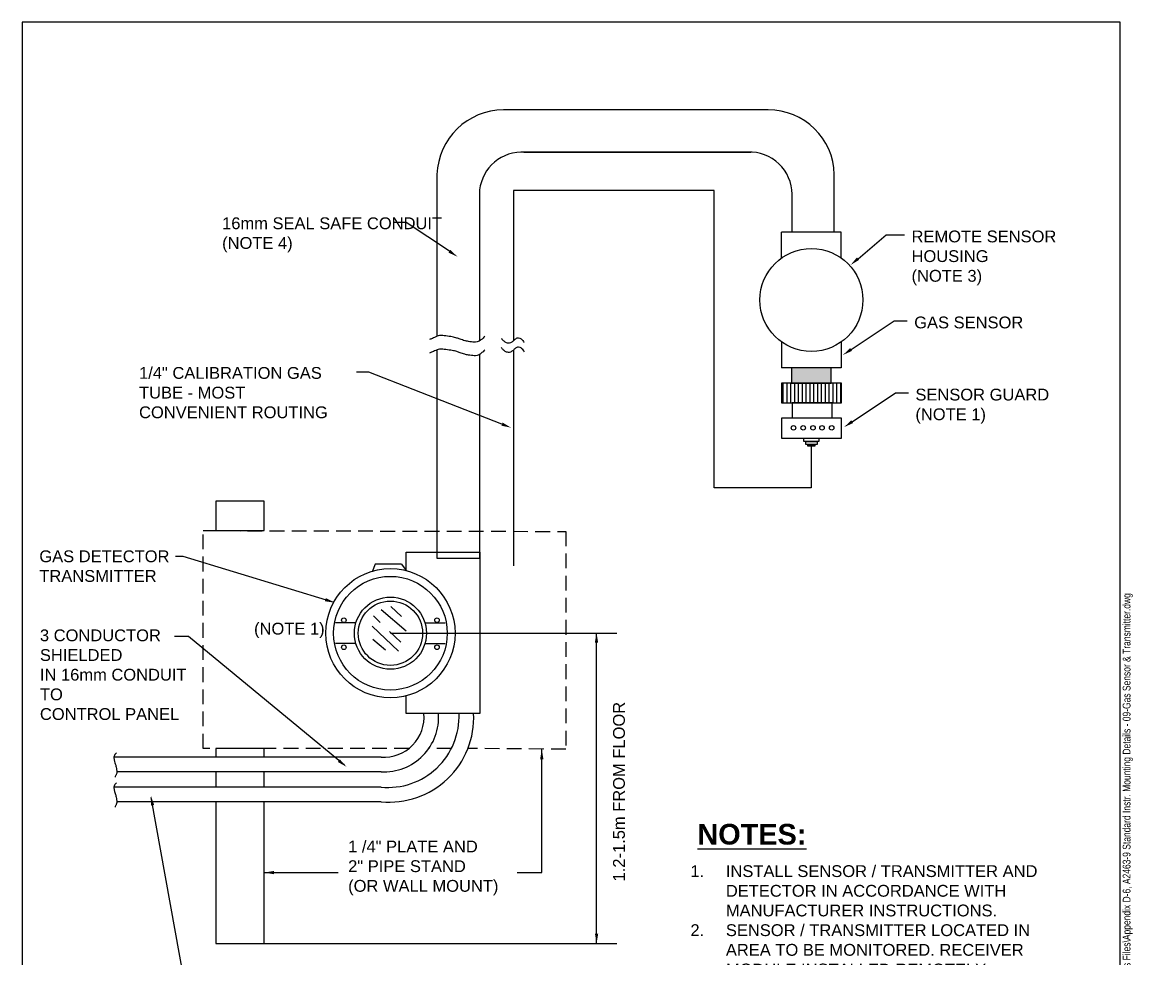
# Model space of a CAD drawing. Header units: millimetres. Extents: x 20 to 208, y 10 to 269.
# Drawn here: x 20 to 208.1, y 110.3 to 269 of the extents above; entities that cross this region are included whole.
import ezdxf

# ---------------------------------------------------------------- set-up
doc = ezdxf.new("R2010")
doc.units = ezdxf.units.MM
doc.header["$MEASUREMENT"] = 0
doc.linetypes.add('HIDDEN', pattern=[0.375, 0.25, -0.125])
for name, color, linetype in [('BBATXT', 7, 'CONTINUOUS'), ('C-B-TITLE', 7, 'CONTINUOUS'), ('G-ANNO-SYMB', 5, 'CONTINUOUS'), ('N-INST', 4, 'CONTINUOUS'), ('N-MISC', 8, 'CONTINUOUS')]:
    doc.layers.add(name, color=color, linetype=linetype)
doc.layers.add('N-ANNO-TEXT', color=2, linetype='CONTINUOUS', lineweight=25)
doc.styles.add('_CGS_2-5_NOTES', font='arial.ttf', dxfattribs={"height": 2.5})
doc.styles.add('_CGS_3-5_SUBHEADING', font='arialbd.ttf', dxfattribs={"height": 3.5})
doc.styles.add('FILENAME', font='ARIALN.TTF', dxfattribs={"width": 0.95, "height": 2.5})

# ---------------------------------------------------------------- blocks, each defined once
blk = doc.blocks.new('FILE NAME')
at = {"layer": 'C-B-TITLE', "insert": (360.99, 526.17), "char_height": 2.5, "attachment_point": 1, "style": 'FILENAME'}
blk.add_mtext('P:\\\\60318223\\\\500-Deliverables\\\\508-GIS-FIA-STD-CAD Final (Closeout) Issuance\\\\3 - SCIS Design Standards\\\\SCIS Design Standard Manual and Appendices Files\\\\Appendix D-6, A2463-9 Standard Instr. Mounting Details - 09-Gas Sensor & Transmitter.dwg', dxfattribs=at)

msp = doc.modelspace()

# ---------------------------------------------------------------- hatches: boundary and pattern name
at = {"layer": 'N-INST', "lineweight": -2}
h = msp.add_hatch(dxfattribs=at)
h.set_pattern_fill('LINE', color=256, scale=5.195923, style=0)
h.set_pattern_definition([(90, (-6.97496, 128.1193), (-0.6494904, 8e-17), [])])
h.paths.add_polyline_path([(148.63, 207.88), (148.63, 204.51), (158.76, 204.51), (158.76, 207.88)])
msp.add_hatch(color=256, dxfattribs=at).paths.add_polyline_path([(154.23, 197.21), (154.23, 197.49), (153.08, 197.49), (153.08, 197.21)])
at = {"layer": 'N-MISC', "lineweight": -2}
msp.add_hatch(color=256, dxfattribs=at).paths.add_polyline_path([(150.3, 210.43), (150.3, 207.88), (157.05, 207.88), (157.05, 210.43)])

# ---------------------------------------------------------------- linework, layer by layer
at = {"layer": 'G-ANNO-SYMB'}
for p, q in [((20, 269), (20, 10)), ((206, 269), (20, 269)), ((206, 10), (206, 269))]:
    msp.add_line(p, q, dxfattribs=at)
at = {"layer": 'N-ANNO-TEXT'}
for p, q in [((90.25, 243.18), (90.25, 215.78)), ((97.44, 239.86), (97.44, 215)), ((85.05, 235.08), (82.85, 235.08)), ((92.35, 230.2), (85.05, 235.08)), ((161.57, 228.94), (166.34, 233)), ((166.34, 233), (169.45, 233)), ((160.39, 213.56), (167.7, 218.44)), ((167.7, 218.44), (169.9, 218.44)), ((90.25, 213.48), (90.25, 178.2)), ((97.44, 212.7), (97.44, 178.24)), ((78.71, 209.73), (76.62, 209.73)), ((101.26, 200.92), (78.71, 209.73)), ((160.59, 201.33), (167.9, 206.22)), ((167.9, 206.22), (170.1, 206.22)), ((47.26, 178.5), (45.99, 178.5)), ((72.86, 170.71), (47.26, 178.5)), ((48.16, 164.92), (45.82, 164.92)), ((74.59, 143.16), (48.16, 164.92)), ((82.41, 165.5), (120.74, 165.5)), ((117.3, 113.01), (117.3, 165.5)), ((108.01, 124.95), (108.01, 145.84)), ((47.92, 104.05), (41.84, 137.65)), ((60.97, 124.95), (73.51, 124.95)), ((103.81, 124.95), (108.01, 124.95)), ((61.01, 112.94), (120.74, 112.94))]:
    msp.add_line(p, q, dxfattribs=at)
for points in [[(98.38, 215.82), (97.7, 215.18), (97.05, 214.84), (96.56, 214.8), (96.09, 214.84), (95.59, 214.92), (94.95, 215.05), (94.17, 215.32), (93.61, 215.5), (92.85, 215.69), (91.76, 215.85), (91.22, 215.93), (90.69, 215.91), (90.26, 215.79), (89.84, 215.61), (89.47, 215.44), (88.96, 215.23)], [(101.13, 215.43), (101.49, 215.08), (101.67, 214.93), (101.77, 214.85), (101.95, 214.75), (102.32, 214.68), (102.77, 214.75), (103.23, 215.03), (103.59, 215.38), (103.84, 215.53), (104.08, 215.55), (104.51, 215.39), (104.67, 215.22), (104.9, 214.9), (105.03, 214.73)], [(98.38, 213.51), (97.7, 212.88), (97.05, 212.54), (96.56, 212.5), (96.09, 212.54), (95.59, 212.61), (94.95, 212.75), (94.17, 213.02), (93.61, 213.2), (92.85, 213.39), (91.76, 213.54), (91.22, 213.62), (90.69, 213.6), (90.26, 213.49), (89.84, 213.31), (89.47, 213.14), (88.96, 212.92)], [(101.13, 213.87), (101.49, 213.52), (101.67, 213.36), (101.77, 213.29), (101.95, 213.19), (102.32, 213.12), (102.77, 213.19), (103.23, 213.47), (103.59, 213.82), (103.84, 213.97), (104.08, 213.99), (104.51, 213.83), (104.67, 213.66), (104.9, 213.34), (105.03, 213.17)], [(35.98, 145.24), (35.7, 144.94), (35.55, 144.66), (35.53, 144.44), (35.55, 144.24), (35.58, 144.02), (35.64, 143.74), (35.76, 143.4), (35.84, 143.15), (35.92, 142.82), (35.99, 142.34), (36.03, 142.1), (36.02, 141.87), (35.97, 141.68), (35.89, 141.5), (35.81, 141.33), (35.72, 141.11)], [(35.98, 140.17), (35.7, 139.87), (35.55, 139.58), (35.53, 139.37), (35.55, 139.16), (35.58, 138.94), (35.64, 138.66), (35.76, 138.32), (35.84, 138.07), (35.92, 137.74), (35.99, 137.26), (36.03, 137.02), (36.02, 136.79), (35.97, 136.61), (35.89, 136.42), (35.81, 136.26), (35.72, 136.04)]]:
    msp.add_spline(points, degree=3, dxfattribs=at)
for points in [[(92.51, 230.43), (93.74, 229.27), (92.2, 229.97)], [(161.39, 229.15), (160.3, 227.86), (161.75, 228.73)], [(160.24, 213.79), (159.01, 212.63), (160.55, 213.32)], [(160.44, 201.56), (159.21, 200.41), (160.75, 201.1)], [(101.36, 201.18), (102.81, 200.31), (101.16, 200.66)], [(71.44, 171.45), (72.94, 170.67), (71.27, 170.92)], [(116.99, 163.88), (117.56, 163.88), (117.28, 165.57)], [(107.73, 144.15), (108.29, 144.15), (108.01, 145.84)], [(73.81, 144.12), (74.93, 142.86), (73.46, 143.69)], [(41.79, 136.3), (42.35, 136.39), (41.79, 138.02)], [(62.67, 124.67), (62.67, 125.23), (60.97, 124.95)], [(117.57, 114.63), (117.01, 114.63), (117.29, 112.94)]]:
    msp.add_solid(points, dxfattribs=at)
at = {"layer": 'N-INST', "lineweight": -2}
for p, q in [((146.35, 254.15), (101.54, 254.15)), ((142.93, 247), (104.48, 247)), ((104.95, 247), (143.4, 247)), ((157.56, 233.46), (157.56, 243.18)), ((137.21, 240.52), (103.19, 240.52)), ((103.19, 240.52), (103.19, 215)), ((137.21, 190.15), (137.21, 240.52)), ((150.41, 233.46), (150.41, 239.86)), ((148.63, 229.06), (148.63, 233.46)), ((158.72, 233.46), (148.63, 233.46)), ((158.72, 229.06), (158.72, 233.46)), ((148.63, 214.83), (148.63, 210.43)), ((158.72, 214.83), (158.72, 210.43)), ((103.19, 213.44), (103.19, 176.89)), ((158.72, 210.43), (148.63, 210.43)), ((153.65, 197.21), (153.65, 190.15)), ((153.65, 190.15), (137.21, 190.15)), ((85.02, 179.23), (97.54, 179.23)), ((85.02, 176.11), (85.02, 179.23)), ((97.54, 179.23), (97.54, 151.91)), ((79.76, 177.18), (79.25, 175.9)), ((84.25, 177.18), (79.76, 177.18)), ((84.25, 177.18), (85.02, 176.11)), ((90.25, 178.2), (97.54, 178.2)), ((80.79, 169.49), (85.02, 165.9)), ((82.45, 170), (84.25, 168.34)), ((79.5, 168.46), (80.66, 167.31)), ((76.52, 167.23), (73.07, 167.23)), ((79.25, 166.67), (83.74, 162.44)), ((82.2, 165.77), (84.12, 163.98)), ((88.23, 167.23), (91.67, 167.23)), ((76.52, 163.76), (73.07, 163.76)), ((79.37, 164.49), (81.56, 162.7)), ((88.23, 163.76), (91.67, 163.76)), ((85.02, 151.91), (85.02, 154.96)), ((97.54, 151.91), (85.02, 151.91)), ((80.79, 144.51), (35.58, 144.51)), ((80.79, 142.03), (36, 142.03)), ((80.79, 139.43), (35.58, 139.43)), ((80.79, 136.95), (36, 136.95))]:
    msp.add_line(p, q, dxfattribs=at)
at = {"layer": 'N-INST', "linetype": 'HIDDEN', "lineweight": -2, "ltscale": 10}
for p, q in [((50.66, 145.98), (50.66, 182.88)), ((50.66, 182.88), (112.09, 182.74)), ((112.09, 182.74), (112.09, 145.84)), ((85.53, 145.98), (50.66, 145.98)), ((92.71, 145.98), (88.87, 145.98)), ((112.09, 145.84), (95.5, 145.98))]:
    msp.add_line(p, q, dxfattribs=at)
at = {"layer": 'N-INST', "lineweight": -2}
for points in [[(150.3, 210.43), (150.3, 207.88), (157.05, 207.88), (157.05, 210.43)], [(148.63, 207.88), (148.63, 204.51), (158.76, 204.51), (158.76, 207.88)], [(150.42, 204.51), (150.42, 201.96), (157.17, 201.96), (157.17, 204.51)], [(148.63, 201.94), (148.63, 198.56), (158.76, 198.56), (158.76, 201.94)], [(154.96, 198.56), (154.96, 198), (152.42, 198), (152.42, 198.56)], [(154.65, 198), (154.65, 197.49), (152.74, 197.49), (152.74, 198)], [(154.23, 197.49), (154.23, 197.21), (153.08, 197.21), (153.08, 197.49)], [(60.96, 182.88), (60.96, 187.84), (52.79, 187.84), (52.79, 182.88)]]:
    msp.add_lwpolyline(points, close=True, dxfattribs=at)
for points in [[(60.97, 144.51), (60.97, 145.98), (52.8, 145.98), (52.8, 144.51)], [(52.8, 142.03), (52.8, 139.43)], [(60.97, 139.43), (60.97, 142.03)], [(52.8, 136.95), (52.8, 112.94), (60.97, 112.94), (60.97, 136.95)]]:
    msp.add_lwpolyline(points, dxfattribs=at)
for centre, radius in [((153.68, 221.95), 8.72), ((150.64, 200.28), 0.381), ((152.29, 200.28), 0.381), ((153.94, 200.28), 0.381), ((155.47, 200.28), 0.381), ((157.12, 200.28), 0.381), ((82.37, 165.5), 10.94), ((82.37, 165.5), 9.63), ((82.37, 165.5), 6.11), ((82.37, 165.5), 5.45), ((74.48, 167.7), 0.392), ((90.26, 167.7), 0.392), ((74.48, 163.12), 0.392), ((90.26, 163.12), 0.392)]:
    msp.add_circle(centre, radius, dxfattribs=at)
for centre, radius, start, end in [((101.6, 242.8), 11.36, 90.2794, 178.0482), ((146.35, 242.94), 11.21, 1.2227, 90.0314), ((104.65, 239.79), 7.21, 91.4063, 179.4351), ((143.19, 239.79), 7.22, 0.5794, 92.054), ((81.28, 151.27), 9.26, 266.9849, 3.9704), ((81.28, 151.27), 6.78, 265.843, 5.4159), ((82.19, 151.18), 14.29, 264.374, 2.9596), ((81.96, 151.41), 12.04, 264.4023, 2.4065)]:
    msp.add_arc(centre, radius, start, end, dxfattribs=at)

# ---------------------------------------------------------------- block references
at = {"layer": 'BBATXT', "xscale": 0.7273500000000013, "yscale": 0.5273499999999984, "zscale": 0.6273500000000001, "rotation": 90}
msp.add_blockref('FILE NAME', (483.88, -252.4), dxfattribs=at)

# ---------------------------------------------------------------- texts
at = {"layer": 'N-ANNO-TEXT', "char_height": 2, "attachment_point": 1, "style": '_CGS_2-5_NOTES'}
for s, insert, width in [('\\A1;16mm SEAL SAFE CONDUIT\\P(NOTE 4)', (53.86, 235.94), 41.2175), ('\\A1;REMOTE SENSOR\\PHOUSING\\P(NOTE 3)', (170.64, 233.71), 41.2175), ('\\A1;GAS SENSOR', (171.09, 219.14), 41.2175), ('\\A1;1/4" CALIBRATION GAS\\PTUBE - MOST\\PCONVENIENT ROUTING', (39.79, 210.59), 41.2175), ('\\A1;SENSOR GUARD\\P(NOTE 1)', (171.29, 206.92), 41.2175), ('\\A1;GAS DETECTOR\\PTRANSMITTER', (22.9, 179.53), 41.2175), ('\\A1;3 CONDUCTOR SHIELDED\\PIN 16mm CONDUIT TO\\PCONTROL PANEL', (23, 166.14), 27.2241), ('(NOTE 1)', (59.27, 167.27), 41.2175), ('\\A1;1 /4" PLATE AND\\P2" PIPE STAND\\P(OR WALL MOUNT)', (75.21, 130.37), 41.2175), ('\\A1;\\pi-6,l6,t6;1.^IINSTALL SENSOR / TRANSMITTER AND DETECTOR IN ACCORDANCE WITH MANUFACTURER INSTRUCTIONS.\\P2.^ISENSOR / TRANSMITTER LOCATED IN AREA TO BE MONITORED. RECEIVER MODULE INSTALLED REMOTELY.\\P3.^ITHE MANUFACTURER MOUNTING BRACKET IS TO BE USED FOR INSTALLATION.\\P4.^IRATED FOR USE IN HAZARDOUS (EXPLOSIVE GAS/DUST) ENVIRONMENT INSTALLATION.\\P5.^ISENSOR MOUNTING HEIGHT IS TO BE DETERMINED BASED ON GAS BEING MEASURED AND MANUFACTURER RECOMMENDATIONS.\\P6.^ITUBING MUST BE COMPATIBLE WITH THE SAMPLE GAS.\\P7.^I24V DC POWER SUPPLY FROM CONTROL PANEL.', (133.19, 126.2), 65.6467)]:
    msp.add_mtext(s, dxfattribs=dict(at, insert=insert, width=width))
at = {"layer": 'N-ANNO-TEXT', "insert": (121.09, 138.66), "char_height": 2, "attachment_point": 5, "rotation": 90, "style": '_CGS_2-5_NOTES'}
msp.add_mtext('1.2-1.5m FROM FLOOR', dxfattribs=at)
at = {"layer": 'N-ANNO-TEXT', "color": 4, "insert": (134.36, 133.2), "char_height": 3.5, "attachment_point": 1, "line_spacing_factor": 0.9, "style": '_CGS_3-5_SUBHEADING'}
msp.add_mtext('{\\LNOTES:\\P\\P }', dxfattribs=at)

doc.saveas('drawing.dxf')
